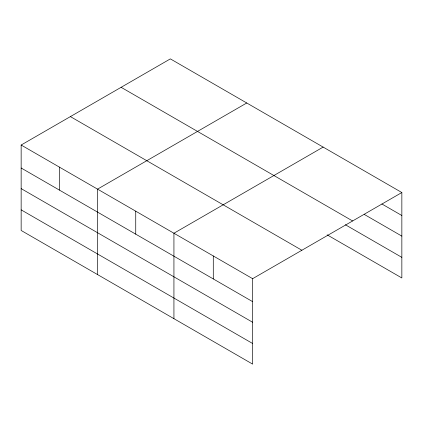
<?xml version="1.0" encoding="UTF-8"?>
<svg xmlns="http://www.w3.org/2000/svg" width="423" height="423" viewBox="0 0 423 423"><rect width="100%" height="100%" fill="white"/><g stroke="black" fill="none" stroke-linecap="round" stroke-linejoin="round"><path stroke-width="0.63" d="M252.642 322.268L252.642 278.678L21.15 145.031L21.15 230.466L252.642 364.118L252.642 322.268L21.15 188.616M21.15 145.031L170.358 58.882L401.85 192.534L401.85 277.969L327.138 234.834M246.752 102.99L97.544 189.134L97.544 274.569M323.146 147.093L173.932 233.237L173.932 318.678M252.642 278.678L401.85 192.534M381.89 203.981L401.85 215.508M364.208 214.387L401.85 236.119M121.121 87.312L352.613 220.959M345.385 224.761L401.85 257.358M70.387 116.6L301.879 250.252M21.15 168.005L252.642 301.652M21.15 209.856L252.642 343.502M213.287 255.957L213.287 278.931M135.741 211.183L135.741 234.162M59.347 167.08L59.347 190.054"/></g></svg>
